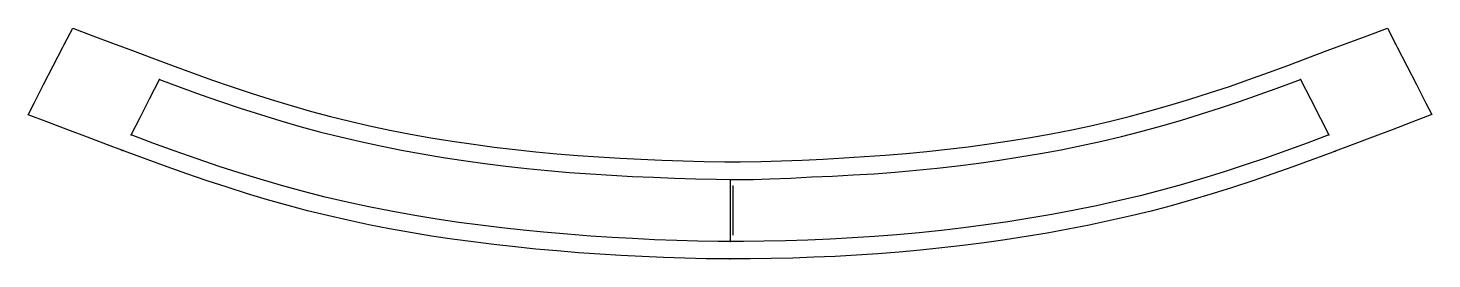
# Model space of a CAD drawing. Extents: x -3234 to -2215, y -187 to -20.
import ezdxf

# ---------------------------------------------------------------- set-up
doc = ezdxf.new("R2010")
doc.units = 0
for name, color, linetype in [('1', 1, 'Continuous'), ('14', 3, 'Continuous'), ('4', 2, 'Continuous'), ('7', 7, 'Continuous'), ('8', 6, 'Continuous')]:
    doc.layers.add(name, color=color, linetype=linetype)

msp = doc.modelspace()

# ---------------------------------------------------------------- linework, layer by layer
at = {"layer": '1'}
msp.add_lwpolyline([(-2724.440308, -187.142162), (-2724.440308, -187.142162), (-2726.921994, -187.131806), (-2741.639491, -186.992436), (-2757.113439, -186.67693), (-2772.63549, -186.163441), (-2788.105436, -185.497219), (-2803.614768, -184.691205), (-2819.004382, -183.746328), (-2834.495515, -182.643983), (-2849.813099, -181.403213), (-2865.279408, -179.994132), (-2880.422469, -178.455123), (-2895.855223, -176.716036), (-2910.801358, -174.858385), (-2926.188929, -172.756529), (-2941.088779, -170.525069), (-2956.415106, -168.013231), (-2971.701859, -165.27127), (-2986.570012, -162.36132), (-3001.761428, -159.132458), (-3016.552109, -155.734758), (-3031.049436, -152.151889), (-3045.153523, -148.416133), (-3060.099147, -144.193), (-3074.674001, -139.831433), (-3089.490319, -135.176474), (-3104.066702, -130.410405), (-3118.774906, -125.423106), (-3132.948617, -120.422526), (-3147.52885, -115.075109), (-3162.070561, -109.621867), (-3165.105591, -108.478479), (-3165.993347, -108.144054), (-3176.306983, -104.258731), (-3190.821076, -98.790957), (-3205.127534, -93.401399), (-3219.55673, -87.965598), (-3234.019165, -82.517271), (-3229.650213, -74.035147), (-3222.730827, -60.601423), (-3215.727141, -47.003939), (-3208.759814, -33.476924), (-3207.500916, -31.032817), (-3201.646118, -19.665636), (-3186.961031, -25.165365), (-3172.720108, -30.495079), (-3158.245838, -35.91028), (-3144.091103, -41.219688), (-3129.779807, -46.599603), (-3115.443807, -51.912744), (-3100.948091, -57.114259), (-3086.49636, -62.104859), (-3071.968408, -66.918483), (-3057.542435, -71.489188), (-3042.903056, -75.903748), (-3028.196396, -80.088419), (-3014.47715, -83.743413), (-3000.471036, -87.212038), (-2986.099522, -90.507217), (-2971.3409, -93.63252), (-2956.334127, -96.559635), (-2941.639271, -99.190996), (-2926.011123, -101.743623), (-2910.718008, -104.006493), (-2895.563182, -106.029472), (-2880.501228, -107.832441), (-2865.297736, -109.450332), (-2850.086937, -110.871573), (-2834.84759, -112.105198), (-2819.53754, -113.168928), (-2804.275333, -114.072556), (-2789.136553, -114.83472), (-2773.861159, -115.483143), (-2758.390253, -116.01094), (-2743.176242, -116.409132), (-2728.262664, -116.713642), (-2724.220276, -116.782055), (-2717.085262, -116.692853), (-2702.086358, -116.415195), (-2687.035631, -115.97365), (-2671.924031, -115.376817), (-2656.884234, -114.659235), (-2641.803337, -113.845751), (-2626.771438, -112.954225), (-2611.748256, -111.93506), (-2596.585902, -110.713998), (-2581.597669, -109.276012), (-2566.542616, -107.627218), (-2551.59472, -105.813349), (-2536.299727, -103.754789), (-2521.40757, -101.529603), (-2506.165736, -99.019496), (-2491.347138, -96.348859), (-2476.171929, -93.369335), (-2461.444353, -90.229066), (-2447.295164, -86.964721), (-2433.655747, -83.571649), (-2419.628681, -79.81961), (-2405.149137, -75.684208), (-2390.681897, -71.310531), (-2376.330027, -66.754757), (-2361.885958, -61.962214), (-2347.654413, -57.044181), (-2333.481938, -51.958662), (-2319.401769, -46.741838), (-2304.804217, -41.254169), (-2290.895426, -36.036768), (-2276.289214, -30.57271), (-2261.882989, -25.1822), (-2247.155304, -19.667909), (-2241.300201, -31.035402), (-2240.061068, -33.441314), (-2233.049538, -47.054184), (-2226.05123, -60.641407), (-2219.157756, -74.025043), (-2214.813385, -82.459583), (-2229.299139, -87.931035), (-2243.748602, -93.388708), (-2258.072363, -98.798838), (-2272.600865, -104.286224), (-2285.06485, -108.993759), (-2286.723251, -109.620107), (-2301.274258, -115.090115), (-2315.865018, -120.451013), (-2330.201306, -125.511381), (-2344.923547, -130.502643), (-2359.546625, -135.282178), (-2374.37951, -139.933003), (-2389.221623, -144.357793), (-2404.18767, -148.561503), (-2418.763432, -152.386745), (-2433.282762, -155.938922), (-2448.40564, -159.383242), (-2463.614124, -162.601166), (-2478.808237, -165.585114), (-2494.102383, -168.367361), (-2509.301361, -170.92017), (-2524.664435, -173.292187), (-2539.962009, -175.450653), (-2555.381104, -177.42543), (-2570.721661, -179.194869), (-2586.185022, -180.786033), (-2601.666522, -182.189871), (-2617.052002, -183.401615), (-2632.562146, -184.442329), (-2647.957243, -185.299734), (-2663.486876, -185.990706), (-2678.875581, -186.506238), (-2694.41645, -186.860902), (-2709.517212, -187.055597), (-2724.341431, -187.142067)], close=True, dxfattribs=at)
at = {"layer": '14'}
msp.add_lwpolyline([(-2724.40155, -174.442215), (-2724.40155, -174.442215), (-2733.019686, -174.415922), (-2747.863861, -174.188514), (-2763.109009, -173.781872), (-2779.262422, -173.183158), (-2795.177721, -172.433061), (-2809.994312, -171.59409), (-2825.771724, -170.550796), (-2842.392666, -169.281045), (-2859.739937, -167.762697), (-2874.666279, -166.291532), (-2889.947728, -164.619547), (-2905.516515, -162.733923), (-2921.304725, -160.621857), (-2937.244571, -158.270531), (-2953.268193, -155.667135), (-2970.519432, -152.570888), (-2986.520042, -149.40649), (-3002.468948, -145.962132), (-3018.355673, -142.234026), (-3034.16974, -138.218387), (-3050.064286, -133.865664), (-3065.598456, -129.317561), (-3080.71277, -124.647089), (-3095.172976, -119.975629), (-3111.33198, -114.539477), (-3128.027319, -108.696239), (-3143.476444, -103.084041), (-3159.251404, -97.112646), (-3159.251404, -97.112646), (-3159.251404, -97.112646), (-3152.719236, -84.430794), (-3145.760821, -70.921135), (-3138.523254, -56.869206), (-3138.523254, -56.869206), (-3123.69942, -62.421601), (-3109.049978, -67.737879), (-3094.403551, -72.830586), (-3079.962771, -77.655222), (-3065.20085, -82.403501), (-3050.562211, -86.892574), (-3035.665019, -91.202419), (-3021.377679, -95.075748), (-3007.133476, -98.671717), (-2992.720359, -102.043027), (-2978.08122, -105.2121), (-2962.874458, -108.248526), (-2948.013554, -110.974725), (-2932.720621, -113.541591), (-2917.826843, -115.818501), (-2902.466487, -117.945162), (-2887.281465, -119.834455), (-2871.869088, -121.544307), (-2856.556636, -123.044533), (-2841.106277, -124.363239), (-2825.714013, -125.489701), (-2810.495783, -126.442044), (-2795.084308, -127.264236), (-2779.848822, -127.951232), (-2764.687936, -128.520516), (-2749.454578, -128.9825), (-2734.579905, -129.324359), (-2724.755554, -129.485607), (-2721.674697, -129.503297), (-2707.582966, -129.423942), (-2695.581288, -129.139614), (-2680.369928, -128.451349), (-2665.312429, -127.670283), (-2650.099594, -126.987669), (-2634.914638, -126.250697), (-2619.715741, -125.303194), (-2604.530289, -124.143389), (-2589.360403, -122.788057), (-2574.094911, -121.241551), (-2558.963451, -119.528316), (-2543.825581, -117.61352), (-2528.74582, -115.491803), (-2513.899664, -113.189463), (-2498.88657, -110.638577), (-2484.073673, -107.891884), (-2469.145588, -104.882773), (-2454.554062, -101.697711), (-2440.261306, -98.328305), (-2426.10712, -94.729549), (-2411.939039, -90.865799), (-2397.314627, -86.615986), (-2382.721731, -82.126266), (-2368.227962, -77.454275), (-2353.830279, -72.63688), (-2339.449031, -67.629974), (-2325.226791, -62.467313), (-2310.225067, -56.974492), (-2310.279388, -56.869226), (-2302.761342, -71.465284), (-2295.642253, -85.286968), (-2289.551239, -97.112646), (-2289.551239, -97.112646), (-2305.333801, -103.102152), (-2320.940421, -108.78048), (-2335.6451, -113.9425), (-2350.477218, -118.965091), (-2366.48396, -124.167562), (-2381.433854, -128.804954), (-2396.823702, -133.329646), (-2411.044474, -137.25602), (-2426.729888, -141.288098), (-2442.490422, -145.04153), (-2458.317466, -148.529647), (-2474.202409, -151.765777), (-2490.674166, -154.86001), (-2506.652969, -157.619698), (-2522.670876, -160.153709), (-2538.724192, -162.465959), (-2554.809201, -164.560364), (-2570.92219, -166.440836), (-2587.059445, -168.11129), (-2603.21725, -169.57564), (-2619.391891, -170.837799), (-2635.579654, -171.901682), (-2651.776824, -172.771203), (-2667.979726, -173.450276), (-2684.184568, -173.942814), (-2699.786593, -174.244492), (-2714.724311, -174.396386), (-2724.40155, -174.442215)], close=True, dxfattribs=at)
at = {"layer": '4'}
for p in [(-3207.500916, -31.032817), (-2241.300201, -31.035402), (-3138.523254, -56.869206), (-2310.279388, -56.869226), (-3159.251404, -97.112646), (-3159.251404, -97.112646), (-2289.551239, -97.112646), (-3165.993347, -108.144054), (-3165.105591, -108.478479), (-2285.06485, -108.993759), (-2724.40155, -174.442215), (-2724.40155, -174.442215), (-2724.440308, -187.142162), (-2724.341431, -187.142067)]:
    msp.add_point(p, dxfattribs=at)
at = {"layer": '7'}
msp.add_line((-2722.257385, -133.993168), (-2722.257385, -169.93885), dxfattribs=at)
at = {"layer": '8'}
msp.add_lwpolyline([(-2724.40155, -129.460526), (-2724.40155, -145.19321), (-2724.40155, -160.209126), (-2724.40155, -174.442215)], dxfattribs=at)

doc.saveas('drawing.dxf')
